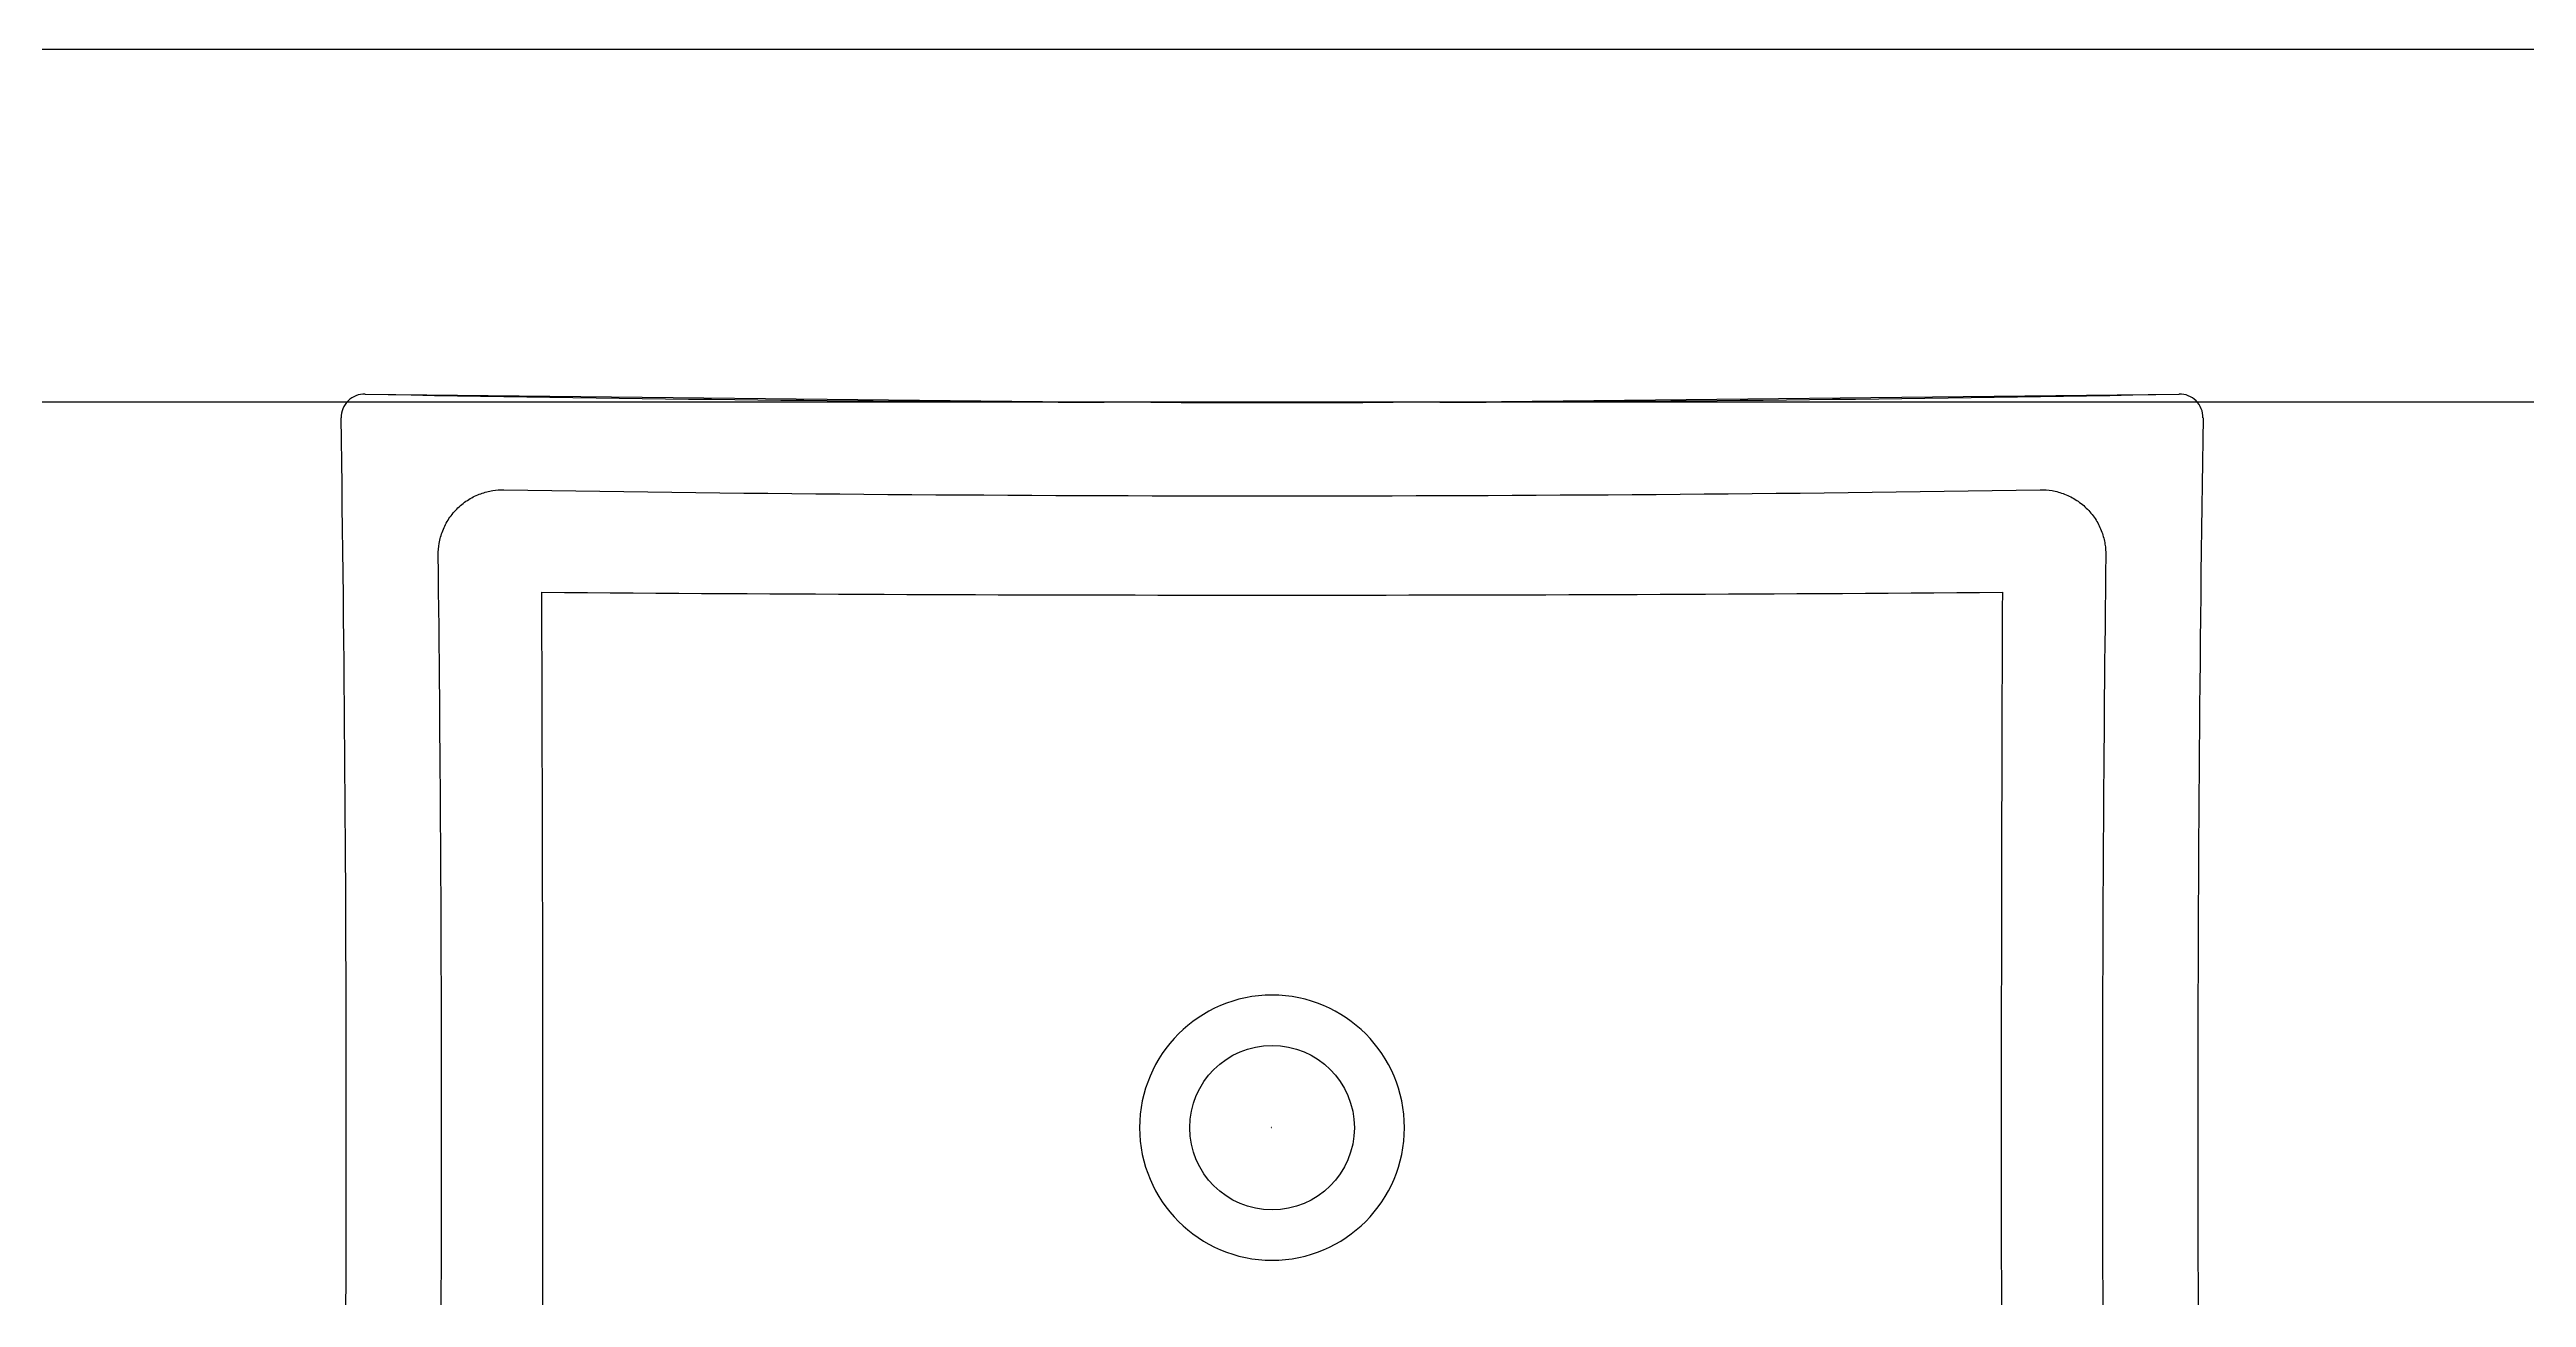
# Model space of a CAD drawing. Extents: x -13345 to 10098, y -1643 to 9113.
# Drawn here: x 6743.57 to 6769.91, y 2553.01 to 2566.28 of the extents above; entities that cross this region are included whole.
import ezdxf

# ---------------------------------------------------------------- set-up
doc = ezdxf.new("R2010")
doc.units = 0
doc.header["$LTSCALE"] = 192
doc.header["$MEASUREMENT"] = 0
doc.layers.get('0').update_dxf_attribs({"linetype": 'CONTINUOUS'})
doc.layers.add('ARCH-FEATURES', color=2, linetype='CONTINUOUS')
doc.layers.add('UTILITIES-PLUMB', color=2, linetype='CONTINUOUS')
doc.styles.get("Standard").update_dxf_attribs({"font": 'txt.shx', "width": 0.75})

# ---------------------------------------------------------------- blocks, each defined once
blk = doc.blocks.new('fh lav')
at = {"layer": 'UTILITIES-PLUMB'}
for p, q in [((211.541, -1017.885), (211.541, -1017.885)), ((231.339, -1017.885), (231.339, -1017.885)), ((219.656, -1018.053), (211.796, -1018.139)), ((211.796, -1018.139), (211.796, -1018.139)), ((219.656, -1018.053), (220.066, -1018.052)), ((219.656, -1018.053), (219.656, -1018.053)), ((220.066, -1018.052), (220.151, -1018.052)), ((222.729, -1018.052), (222.814, -1018.052)), ((222.814, -1018.052), (223.224, -1018.053)), ((231.084, -1018.139), (223.224, -1018.053)), ((223.224, -1018.053), (223.224, -1018.053)), ((231.084, -1018.139), (231.084, -1018.139))]:
    blk.add_line(p, q, dxfattribs=at)
blk.add_circle((221.44, -1010.341), 0.875, dxfattribs=at)
for centre, radius, start, end in [((-299.996, -1010.341), 511.592, 359.15504, 0.84496), ((742.876, -1010.341), 511.592, 179.15504, 180.84496), ((-307.571, -1010.341), 520.181, 359.32965, 0.67036), ((750.452, -1010.341), 520.181, 179.32964, 180.67036), ((-1156.919, -1010.341), 1370.605, 359.762059, 0.237929), ((1599.803, -1010.341), 1370.609, 179.762079, 180.237947), ((221.441, -1010.341), 1.409, 90.0313, 269.9687), ((221.439, -1010.341), 1.409, 270.0313, 89.9687), ((221.439, -2007.765), 991.763, 89.551314, 90.448565), ((221.44, -1540.733), 523.676, 89.10617, 90.89383), ((211.791, -1017.889), 0.25, 179.1635, 271.0503), ((231.089, -1017.889), 0.25, 268.9497, 0.8365), ((221.44, -1539.955), 521.906, 90.19584, 91.05884), ((221.44, -1621.534), 603.484, 89.877615, 90.122385), ((221.44, -1539.955), 521.906, 88.94116, 89.80416)]:
    blk.add_arc(centre, radius, start, end, dxfattribs=at)
for points, start_tangent, end_tangent in [([(213.271, -1017.121), (213.146, -1017.112), (213.013, -1017.075), (212.883, -1017.009), (212.769, -1016.914), (212.678, -1016.799), (212.616, -1016.672), (212.583, -1016.544), (212.574, -1016.427)], (-0.999877, -0.015658), (0.011725, 0.999931)), ([(230.306, -1016.427), (230.296, -1016.552), (230.259, -1016.685), (230.192, -1016.815), (230.097, -1016.929), (229.981, -1017.019), (229.854, -1017.08), (229.726, -1017.113), (229.609, -1017.121)], (0.011744, -0.999931), (-0.999878, 0.015639))]:
    blk.add_spline(points, degree=3, dxfattribs=dict(at, start_tangent=start_tangent, end_tangent=end_tangent))
at = {"layer": 'UTILITIES-PLUMB', "flags": 8}
for tag, p in [('MODELNUMBER', (221.441, -1010.341)), ('TRADENAME', (221.441, -1010.343)), ('PRODUCTS', (221.441, -1010.344)), ('MATERIAL', (221.441, -1010.346))]:
    blk.add_attdef(tag, p, '', height=0.001, dxfattribs=at)

msp = doc.modelspace()

# ---------------------------------------------------------------- linework, layer by layer
at = {"layer": 'ARCH-FEATURES'}
for points in [[(6934.069, 2566.277), (6705.069, 2566.277)], [(6934.069, 2562.527), (6705.069, 2562.527)]]:
    msp.add_lwpolyline(points, dxfattribs=at)

# ---------------------------------------------------------------- block references
ref = msp.add_blockref('fh lav', (6978.011, 1544.476), dxfattribs=dict(rotation=180))
ref.add_attrib('MODELNUMBER', 'K-2882', (6756.57, 2554.817), dxfattribs={"layer": 'UTILITIES-PLUMB', "height": 0.001, "rotation": 180})
ref.add_attrib('TRADENAME', 'VERTICYL', (6756.57, 2554.819), dxfattribs={"layer": 'UTILITIES-PLUMB', "height": 0.001, "rotation": 180})
ref.add_attrib('PRODUCTS', 'LAVATORY', (6756.57, 2554.82), dxfattribs={"layer": 'UTILITIES-PLUMB', "height": 0.001, "rotation": 180})
ref.add_attrib('MATERIAL', 'VITREOUS CHINA', (6756.57, 2554.822), dxfattribs={"layer": 'UTILITIES-PLUMB', "height": 0.001, "rotation": 180})

doc.saveas('drawing.dxf')
